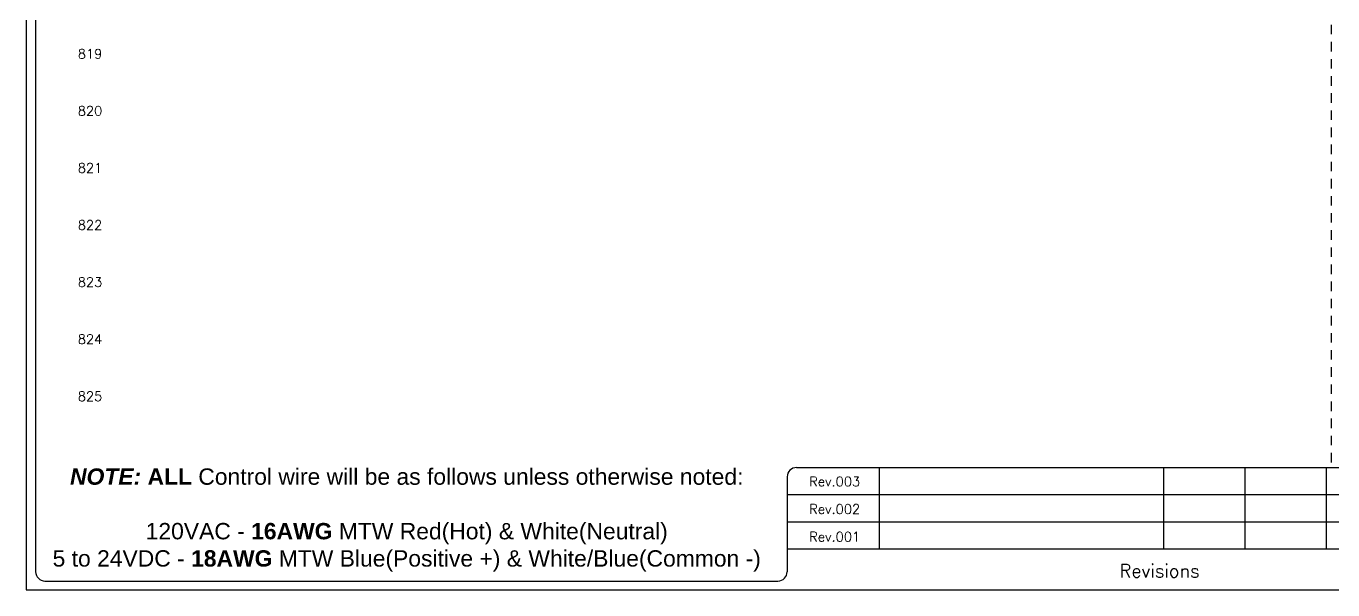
# Model space of a CAD drawing. Header units: inches. Extents: x 0 to 34.3, y 0 to 22.
# Drawn here: x 0 to 17.17, y -0.04 to 7.36 of the extents above; entities that cross this region are included whole.
import ezdxf
from ezdxf.enums import TextEntityAlignment as Align

# ---------------------------------------------------------------- set-up
doc = ezdxf.new("R2010")
doc.units = ezdxf.units.IN
doc.header["$MEASUREMENT"] = 0
doc.linetypes.add('HIDDEN2', pattern=[0.1875, 0.125, -0.0625])
doc.layers.add('MidPoint', color=210, linetype='HIDDEN2', plot=False)
doc.styles.add('Fields', font='simplex.shx', dxfattribs={"height": 0.185})
doc.styles.get("Standard").update_dxf_attribs({"font": 'arial.ttf'})
doc.styles.add('Title_Block', font='simplex.shx', dxfattribs={"height": 0.185})
doc.styles.add('WD', font='romans.shx', dxfattribs={"height": 0.185})

# ---------------------------------------------------------------- blocks, each defined once
blk = doc.blocks.new('RG_Master_Ver_4_2_2')
at = {"color": 3}
for p, q in [((0.125, 21.734), (0.125, 0.194)), ((10.12, 1.563), (34.15, 1.563)), ((11.207, 1.563), (11.207, 0.496)), ((14.942, 1.563), (14.942, 0.496)), ((16.009, 1.563), (16.009, 0.496)), ((17.076, 1.563), (17.076, 0.496)), ((9.998, 1.441), (9.998, 0.194)), ((9.998, 1.207), (19.566, 1.207)), ((9.998, 0.852), (19.566, 0.852)), ((9.998, 0.496), (19.566, 0.496)), ((0.247, 0.072), (9.875, 0.072))]:
    blk.add_line(p, q, dxfattribs=at)
blk.add_lwpolyline([(0, -0.044), (34.25, -0.044), (34.25, 21.956), (0, 21.956)], close=True, dxfattribs=at)
for centre, start, end in [((10.12, 1.441), 90, 180), ((0.247, 0.194), 180, 270), ((9.875, 0.194), 270, 360)]:
    blk.add_arc(centre, 0.122, start, end, dxfattribs=at)
at = {"layer": 'MidPoint'}
blk.add_line((17.141, 8.956), (17.141, 1.581), dxfattribs=at)
at = {"style": 'Title_Block'}
for s, width, heights, insert, char_height, attachment_point in [('\\pxqc;Rev.003', 1.24498, [0], (9.998, 1.442), 0.125, 1), ('\\pxqc;Rev.002', 1.24498, [0], (9.998, 1.08), 0.125, 1), ('\\pxqc;Rev.001', 1.24498, [0], (9.998, 0.717), 0.125, 1), ('\\pxqc;Revisions', 9.42628, [0.392], (14.889, 0.206), 0.17145, 5)]:
    blk.add_mtext_dynamic_manual_height_columns(s, width=width, gutter_width=0.857, heights=heights, dxfattribs=dict(at, insert=insert, char_height=char_height, attachment_point=attachment_point))
at = {"style": 'Fields'}
for tag, p in [('DESCRIPTION_3', (13.116, 1.307)), ('DRN_3', (15.472, 1.307)), ('CHK_3', (16.529, 1.307)), ('APP_3', (17.552, 1.307)), ('DATE_3', (18.829, 1.307)), ('CUSTOMER', (28.997, 1.214)), ('DRAWING_DESC', (32.229, 1.246)), ('DESCRIPTION_2', (13.116, 0.951)), ('DRN_2', (15.472, 0.951)), ('CHK_2', (16.529, 0.951)), ('APP_2', (17.552, 0.951)), ('DATE_2', (18.829, 0.951)), ('DRAWING_#', (32.125, 0.894)), ('SIZE', (30.715, 0.894)), ('REV', (33.543, 0.894)), ('DESCRIPTION_1', (13.116, 0.596)), ('DRN_1', (15.472, 0.596)), ('CHK_1', (16.529, 0.596)), ('APP_1', (17.552, 0.596)), ('DATE_1', (18.829, 0.596)), ('PROJECT_#', (28.981, 0.581)), ('DRN_BY', (30.875, 0.524)), ('CHK_BY', (31.762, 0.524)), ('APP_BY', (32.75, 0.524)), ('SCALE', (33.652, 0.524)), ('PROJECT_NAME', (29.021, 0.176)), ('SHEETNUM', (32.753, 0.176)), ('TTL_SHTS', (33.547, 0.176))]:
    blk.add_attdef(tag, text='', height=0.125, dxfattribs=at).set_placement(p, align=Align.CENTER)
at = {"style": 'Fields', "flags": 9}
blk.add_attdef('WD_TB', (9.953, 0.194), '', height=0.0638, dxfattribs=at)

msp = doc.modelspace()

# ---------------------------------------------------------------- block references
msp.add_blockref('RG_Master_Ver_4_2_2', (0, 0))

# ---------------------------------------------------------------- texts
at = {"style": 'WD'}
for s, p in [('819', (1, 7)), ('820', (1, 6.25)), ('821', (1, 5.5)), ('822', (1, 4.75)), ('823', (1, 4)), ('824', (1, 3.25)), ('825', (1, 2.5))]:
    msp.add_text(s, height=0.125, dxfattribs=at).set_placement(p, align=Align.MIDDLE_RIGHT)
at = {"insert": (0.062, 1.552), "char_height": 0.215, "attachment_point": 1}
msp.add_mtext_dynamic_manual_height_columns('\\pxqc;{\\fArial|b1|i1|c0|p34;NOTE:} {\\fArial|b1|i0|c0|p34;ALL} Control wire will be as follows unless otherwise noted:\\P\\P120VAC - {\\fArial|b1|i0|c0|p34;16AWG} MTW Red(Hot) & White(Neutral)\\P5 to 24VDC - {\\fArial|b1|i0|c0|p34;18AWG} MTW Blue(Positive +) & White/Blue(Common -)', width=9.875, gutter_width=0.9, heights=[0], dxfattribs=at)

doc.saveas('drawing.dxf')
